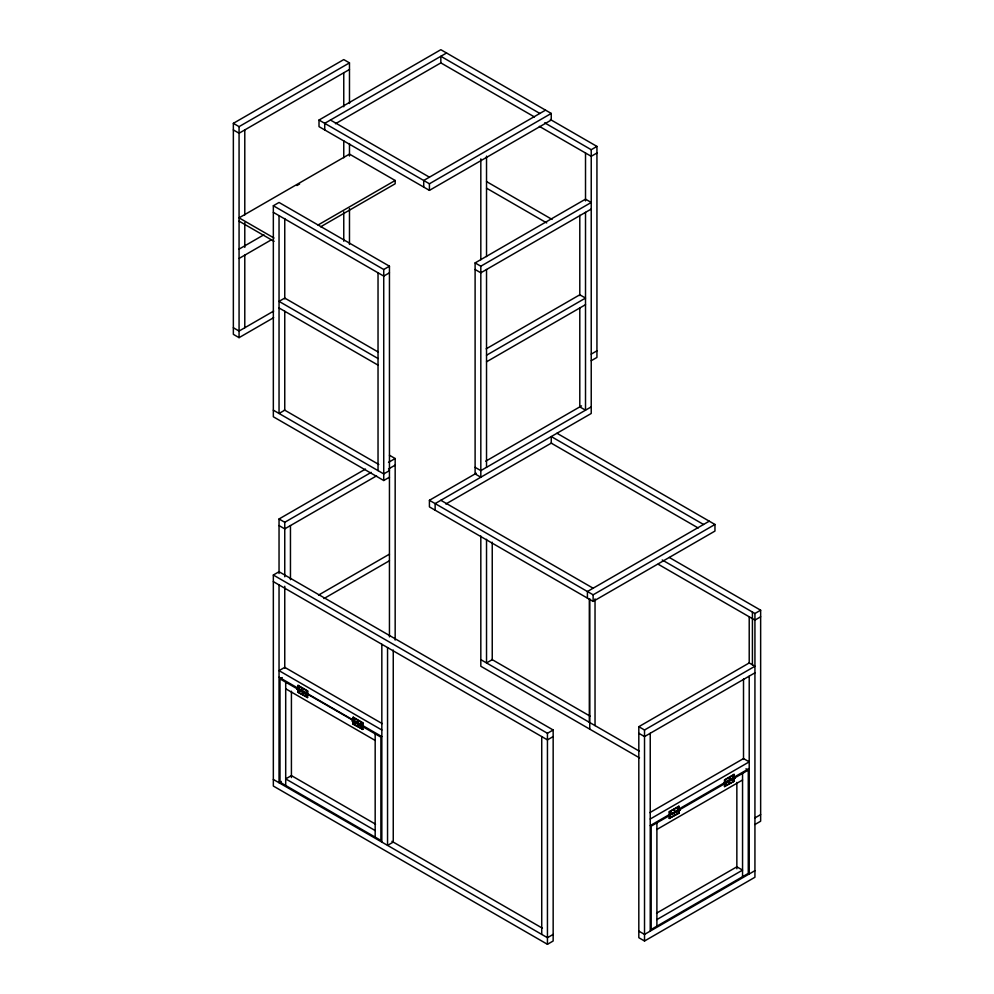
<?xml version="1.0" encoding="UTF-8"?>
<svg xmlns="http://www.w3.org/2000/svg" width="994" height="994" viewBox="0 0 994 994"><rect width="100%" height="100%" fill="white"/><g stroke="black" fill="none" stroke-linecap="round" stroke-linejoin="round"><path stroke-width="1.49" d="M476.275 473.243L429.42 500.293L429.42 506.89L593.132 601.407L714.959 531.069L714.959 524.472L556.963 433.26M298.063 688.531L297.604 689.302M301.145 691.116L301.17 691.749L301.828 691.178M306.823 694.52C308.277 695.701 306.848 693.551 307.345 694.57M307.419 694.359L306.848 694.769L307.432 694.259L297.604 688.594M352.348 720.936L353.069 720.836M353.28 720.538C350.447 722.551 355.131 718.426 353.28 717.246L362.798 722.737L362.798 729.335L352.982 724.005L352.882 720.426L362.4 726.614M354.585 721.458L354.373 722.501L354.783 721.52M670.329 811.825L670.826 812.359L670.453 811.7M674.404 809.625L674.118 810.371L674.591 809.688M674.28 814.918L674.019 814.782M677.597 813.067L677.722 812.993M725.682 779.967L725.744 780.079M725.595 785.148L725.819 784.813M729.484 783.048L729.385 783.458M732.976 775.805L732.951 776.463L733.075 775.78M299.318 687.053L298.958 686.705M299.045 691.712L299.219 692.321M299.244 692.246L299.095 691.662M302.325 688.755L302.872 689.004M302.561 693.974L303.008 693.936M302.797 694.384L302.387 693.675M306.438 691.054L306.189 690.892M306.463 696.123L306.164 696.098M354.634 718.799L354.013 718.538M354.448 724.117L354.088 723.495M358.126 720.687L357.455 720.737L358.051 721.097M358.101 725.931L357.48 725.608L358.076 726.018M361.307 722.7L361.456 723.433L361.17 722.663M361.307 727.645C362.847 728.478 359.952 727.956 361.741 727.745M361.791 727.919L361.17 727.608M669.447 815.254L679.15 809.153L679.722 809.961L669.434 815.155L679.262 809.476L679.536 810.172L679.113 809.439L679.598 810.421L679.225 809.079L679.971 810.172L679.001 809.861L678.79 806.258L669.273 811.763L669.273 818.348L679.088 813.03L679.088 810.234M727.161 782.539L726.44 782.402M734.293 774.562L724.775 780.054L724.775 782.85L734.429 777.209L735.1 778.377L734.168 777.88L733.994 774.388L724.477 779.892L724.477 786.478L734.293 781.16L734.057 778.004M297.194 688.904L297.84 689.277M300.946 691.265L301.828 690.631M305.431 693.464L304.81 693.849L305.63 693.377M306.661 694.558L307.457 693.862L307.245 694.893M356.349 722.986L357.02 723.048M358.051 724.241L358.735 723.731L358.511 724.464M362.785 726.192L362.089 726.925L362.089 725.968M297.715 688.805L296.895 689.289L297.641 688.196L307.295 693.837L307.593 690.867L307.593 697.465L297.778 692.135L297.778 689.351M299.915 689.525L299.505 690.395M303.729 692.284L303.071 692.855L303.071 691.899M304.81 693.303L305.68 692.93M358.101 724.079L358.933 723.595M360.834 725.247L360.089 725.794L360.3 724.75M356.374 722.675L356.15 723.421M356.399 722.886L357.02 722.501M356.945 723.21L356.312 723.272M670.441 817.13L671.012 816.695L670.403 817.068M303.195 691.787L303.394 692.545M307.382 694.11L352.982 720.364M360.573 725.434L360.834 724.701M362.164 726.092L362.785 725.906L362.45 726.776L352.398 721.333L353.118 720.638M732.876 780.75L733.025 781.396L733.174 780.65M354.373 724.228L354.013 723.483M671.236 813.713L672.106 814.633L671.497 814.446M673.137 812.62L673.969 813.092M675.05 811.526L675.609 812.433L675.535 811.738M676.951 810.421L677.287 811.228M726.44 781.843L727.26 782.328M730.255 779.644L730.665 780.514M732.156 778.55L732.976 779.023M734.057 777.457L734.467 778.314M729.186 777.793L729.832 777.967L729.248 778.389M273.648 317.67L239.069 337.649L233.354 334.344L233.354 123.331L343.762 59.59L349.478 62.883L349.478 103.488M233.354 123.331L239.069 126.636L349.478 62.883M349.478 69.481L239.069 133.221L233.354 129.928M319.012 120.038L440.839 49.7L551.248 113.44L551.248 120.038L429.42 190.376L319.012 126.636L319.012 120.038L429.42 183.778L551.248 113.44M446.554 52.993L324.727 123.331L324.727 129.928M335.438 123.741L441.199 62.684M296.945 185.53L299.616 183.989M389.449 477.219L383.734 480.512L273.338 416.772L273.338 205.758L279.041 202.465L389.449 266.206L389.449 636.893M239.069 249.121L263.907 234.783M239.069 258.452L271.374 239.802M318.005 225.029L395.165 180.486L395.165 183.778L320.664 226.794M545.544 110.148L423.717 180.486L423.717 187.071M273.648 311.085L239.069 331.052L233.354 327.747M273.338 205.758L383.734 269.498L389.449 266.206M544.675 122.834L591.231 149.709L596.934 146.416L596.934 357.43L591.231 360.723M389.449 272.803L383.734 276.096L273.338 212.356M596.934 153.001L591.231 156.306L539.344 126.35M475.107 262.913L585.516 199.16L591.231 202.465L480.823 266.206L475.107 262.913L475.107 473.914L480.823 477.219L480.823 266.206M591.231 209.051L480.823 272.803L475.107 269.498M486.165 348.844L579.8 294.783L585.516 298.076L486.526 355.231M486.526 361.816L585.516 304.673M279.041 573.488L279.041 518.98L365.506 469.069M279.041 518.98L284.756 522.285L371.222 472.361M388.505 462.372L395.165 458.532L395.165 640.074M376.54 475.877L284.756 528.87L279.041 525.577M388.505 468.969L395.165 465.13M389.449 470.622L383.734 473.914L273.338 410.174M591.231 354.125L596.934 350.832M273.338 575.029L279.041 571.736L553.161 729.994L553.161 941.007L547.446 944.3L273.338 786.043L273.338 575.029L547.446 733.286L553.161 729.994M485.755 461.179L581.527 405.887M591.231 406.881L480.823 470.622L475.107 467.329M445.846 504.008L551.608 442.939M318.552 595.083L389.449 554.155M323.907 598.587L389.449 560.74M361.816 726.129L380.888 737.138L380.888 840.439L279.997 782.191L279.997 678.89L282.284 677.573M297.778 688.333L298.076 685.375L307.593 690.867M297.914 688.767L297.293 689.128L307.295 694.843L307.295 697.639M297.778 692.135L307.593 697.465M362.798 722.737L362.499 725.707L352.982 720.203L353.28 717.246M352.982 724.005L362.798 729.335M709.244 521.179L587.417 591.517L587.417 598.115M429.42 500.293L593.132 594.81L714.959 524.472M281.327 781.433L279.041 782.75L279.041 584.919M662.215 559.97L754.931 613.497L760.646 610.204L760.646 821.206L754.931 824.511M553.161 736.579L547.446 739.884L273.338 581.627M760.646 616.789L754.931 620.094L658.19 564.232M638.819 726.689L749.215 662.948L754.931 666.253L644.522 729.994L638.819 726.689L638.819 937.702L644.522 941.007L754.931 877.255L754.931 613.497M754.931 672.839L644.522 736.579L638.819 733.286M649.877 812.62L743.512 758.571L749.215 761.864L650.238 819.006M669.273 811.763L679.088 806.432M650.238 825.604L671.633 813.254M678.33 809.389L749.215 768.461M734.467 777.606L724.638 783.284L725.173 783.831L724.738 783.086L724.887 784.241L724.315 783.048L724.949 783.819M668.95 815.9L651.182 826.151L651.182 929.465L748.271 873.415L748.271 770.101L745.985 768.784M678.318 810.495L725.16 783.446M734.529 778.041L748.271 770.101M669.273 818.348L679.088 813.03M724.477 786.478L734.293 781.16M656.897 829.456L742.555 779.992M553.161 934.41L547.446 937.702L273.338 779.445M754.931 817.913L760.646 814.62M656.537 913.188L736.852 866.818L742.555 870.123L656.897 919.574M754.931 870.669L644.522 934.41L638.819 931.117M354.46 718.538L354.373 719.283M677.759 807.613L677.684 808.308M728.764 780.899L729 781.868L729 780.924M669.285 815.204C670.105 816.969 668.465 814.297 670.018 815.304M539.829 113.44L440.839 56.298L440.839 62.883L534.474 116.944M550.378 119.528L596.934 146.416M486.526 181.579L552.08 219.425M486.526 188.177L546.725 222.929M330.443 120.038L429.42 177.18M395.165 180.486L349.478 154.107L239.069 217.848L274.009 238.026M239.069 221.153L274.009 241.318M703.541 524.472L551.248 436.552L551.248 443.15L698.198 527.988M378.391 352.137L284.756 298.076L279.041 301.368L378.031 358.523M279.041 307.966L378.031 365.121M669.273 557.448L760.646 610.204M389.449 455.24L395.165 458.532M284.359 409.95L378.813 464.484M440.839 500.293L593.132 588.212M734.156 777.78L734.777 778.14L724.775 783.856L724.775 786.652M491.906 659.469L589.989 716.09M480.823 659.656L639.378 751.203M639.502 757.863L480.823 666.253L480.823 536.014M382.205 723.607L284.756 667.347L279.041 670.652L381.833 729.994M297.778 685.549L307.295 691.041M352.982 717.419L362.499 722.911M279.041 677.237L381.833 736.591M299.977 689.774L298.076 688.668L298.076 685.375M279.997 678.89L299.057 689.898M285.7 688.78L375.173 740.431M375.546 824.175L291.416 775.606L285.7 778.898L375.173 830.549M391.909 841.322L542.401 928.197M734.342 778.426L734.703 777.631M732.479 779.358L732.826 779.035M673.472 813.427L673.857 813.216M669.67 815.627L669.571 811.924M724.775 783.173L724.8 783.682M677.486 810.47L677.697 811.514L676.951 810.967M669.335 815.366L670.08 815.912L669.981 814.993M724.713 783.794L724.614 782.874L725.409 783.583M675.696 811.7L675.796 812.62L675.05 812.073M752.421 612.043L752.421 664.8M749.215 616.789L749.215 663.16M749.215 676.144L749.215 873.962M743.512 679.026L743.512 759.391M742.555 773.407L742.555 876.708M736.852 782.44L736.852 868.793M733.994 774.388L733.994 777.693M678.79 806.258L678.79 812.856M669.571 815.726L669.571 818.522M656.897 822.858L656.897 926.172M650.238 733.286L650.238 931.117M644.522 729.994L644.522 941.007M595.033 598.873L595.033 725.595M593.132 594.81L593.132 601.407M591.231 149.709L591.231 413.479L435.136 503.598L435.136 510.183M589.765 598.823L589.765 729.149M589.318 598.661L589.318 722.303M585.516 153.001L585.516 200.912M585.516 212.356L585.516 410.174L579.8 406.881L579.8 307.966M579.8 215.238L579.8 295.603M547.446 733.286L547.446 944.3M541.73 736.579L541.73 934.41M492.241 542.202L492.241 659.656L486.526 662.948L486.526 539.32M486.526 156.133L486.526 256.589M486.526 269.498L486.526 467.329M480.823 158.891L480.823 259.745M429.42 183.778L429.42 190.376M393.251 650.039L393.251 842.092L387.548 845.385L387.548 647.566M383.734 269.498L383.734 480.512M381.833 644.274L381.833 842.092M378.031 272.803L378.031 470.622M375.173 733.833L375.173 837.147M362.325 725.955L362.499 729.509M353.28 721.644L353.28 723.843M349.478 143.571L349.478 156.033M349.478 208.578L349.478 244.425M343.762 72.786L343.762 106.78M343.762 140.788L343.762 157.785M343.762 211.871L343.762 241.244M298.076 689.774L298.076 691.961M291.416 691.228L291.416 777.569M290.459 525.577L290.459 579.664M285.7 682.182L285.7 785.496M284.756 218.531L284.756 298.896M284.756 311.271L284.756 410.174L279.041 413.479L279.041 215.648M284.756 522.285L284.756 576.781M284.756 586.261L284.756 668.179M244.785 129.928L244.785 214.928M244.785 222.656L244.785 247.382M244.785 255.11L244.785 327.747M239.069 126.636L239.069 337.649M299.045 690.171L299.778 689.712L299.045 690.171M362.164 726.602L363.034 725.968L362.164 726.602"/></g></svg>
